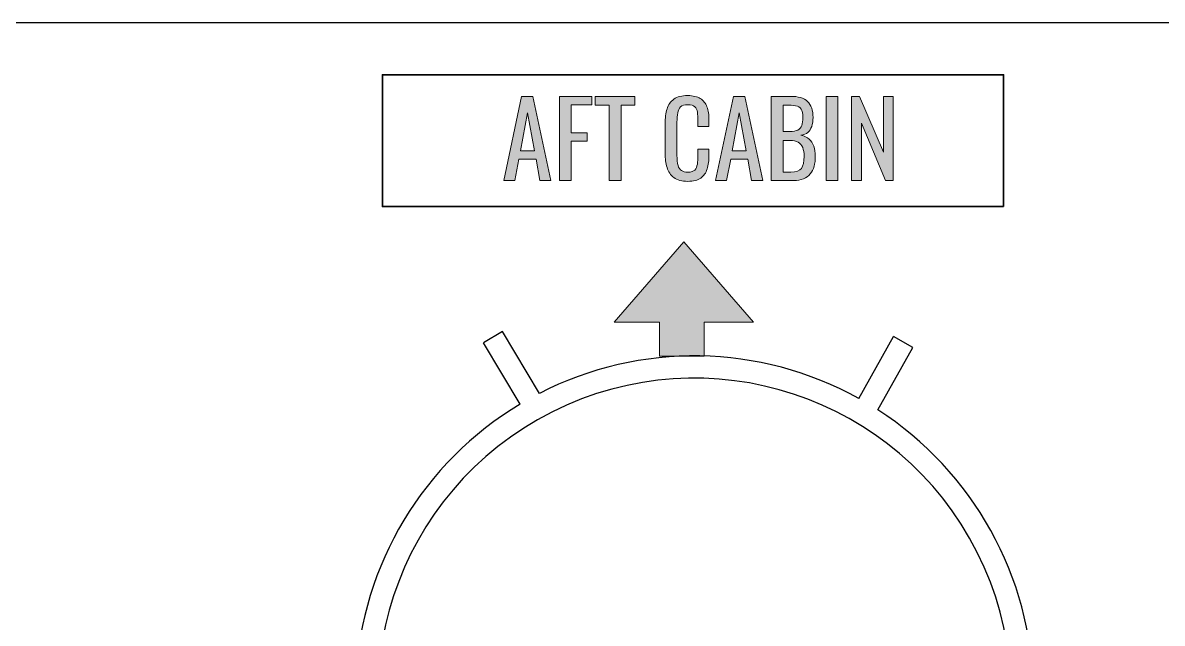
# Model space of a CAD drawing. Header units: inches. Extents: x 63 to 550, y 310 to 482.
# Drawn here: x 338.5 to 415.3, y 441 to 481.5 of the extents above; entities that cross this region are included whole.
import ezdxf

# ---------------------------------------------------------------- set-up
doc = ezdxf.new("R2010")
doc.units = ezdxf.units.IN
doc.header["$MEASUREMENT"] = 0
for name, color, linetype in [('Air Cond_Holes v2_0', 7, 'Continuous'), ('LINES', 7, 'Continuous'), ('TEXT', 7, 'Continuous')]:
    doc.layers.add(name, color=color, linetype=linetype)

# ---------------------------------------------------------------- blocks, each defined once
blk = doc.blocks.new('block 60')
at = {"color": 7, "lineweight": 25}
blk.add_open_spline([(393.389, 417.123), (403.92, 422.429), (408.155, 435.267), (402.85, 445.798), (397.544, 456.329), (384.705, 460.564), (374.175, 455.259), (363.644, 449.953), (359.408, 437.115), (364.714, 426.584), (366.628, 422.785), (369.634, 419.644), (373.345, 417.565)], degree=3, knots=[0, 0, 0, 0, 1, 1, 1, 2, 2, 2, 3, 3, 3, 4, 4, 4, 4], dxfattribs=at)
blk = doc.blocks.new('block 62')
at = {"color": 7, "lineweight": 25}
blk.add_open_spline([(406.625, 436.546), (406.506, 444.185), (402.578, 451.26), (396.156, 455.399)], degree=3, dxfattribs=at)
blk = doc.blocks.new('block 63')
at = {"color": 7, "lineweight": 25}
blk.add_open_spline([(394.869, 456.17), (388.202, 459.871), (380.128, 460.003), (373.343, 456.521)], degree=3, dxfattribs=at)
blk = doc.blocks.new('block 64')
at = {"color": 7, "lineweight": 25}
blk.add_open_spline([(372.032, 455.792), (365.5, 451.878), (361.347, 444.966), (360.957, 437.362)], degree=3, dxfattribs=at)
blk = doc.blocks.new('block 78')
at = {"color": 7, "lineweight": 25}
blk.add_lwpolyline([(394.128, 454.841), (394.139, 454.862)], dxfattribs=at)
blk = doc.blocks.new('block 79')
at = {"color": 7, "lineweight": 25}
blk.add_lwpolyline([(394.869, 456.17), (397.195, 460.342)], dxfattribs=at)
blk = doc.blocks.new('block 80')
at = {"color": 7, "lineweight": 25}
blk.add_lwpolyline([(395.412, 454.064), (395.425, 454.088)], dxfattribs=at)
blk = doc.blocks.new('block 81')
at = {"color": 7, "lineweight": 25}
blk.add_lwpolyline([(396.156, 455.399), (398.505, 459.612)], dxfattribs=at)
blk = doc.blocks.new('block 82')
at = {"color": 7, "lineweight": 25}
blk.add_lwpolyline([(398.505, 459.612), (397.195, 460.342)], dxfattribs=at)
blk = doc.blocks.new('block 83')
at = {"color": 7, "lineweight": 25}
blk.add_lwpolyline([(372.032, 455.792), (369.56, 459.928)], dxfattribs=at)
blk = doc.blocks.new('block 84')
at = {"color": 7, "lineweight": 25}
blk.add_lwpolyline([(373.343, 456.521), (370.848, 460.697)], dxfattribs=at)
blk = doc.blocks.new('block 85')
at = {"color": 7, "lineweight": 25}
blk.add_lwpolyline([(370.848, 460.697), (369.56, 459.928)], dxfattribs=at)
blk = doc.blocks.new('block 118')
at = {"layer": 'Air Cond_Holes v2_0', "color": 7, "lineweight": 25}
blk.add_lwpolyline([(550.25, 481.5), (62.75, 481.5)], dxfattribs=at)
blk = doc.blocks.new('block 179')
at = {"layer": 'LINES'}
h = blk.add_hatch(color=7, dxfattribs=at)
h.dxf.hatch_style = 2
h.paths.add_polyline_path([(387.76, 461.32), (384.43, 461.32), (384.43, 459.03), (381.43, 459.03), (381.43, 461.32), (378.37, 461.32), (383.07, 466.74)])
at = {"layer": 'LINES', "lineweight": 0}
blk.add_lwpolyline([(387.76, 461.32), (384.43, 461.32), (384.43, 459.03), (381.43, 459.03), (381.43, 461.32), (378.37, 461.32), (383.07, 466.74), (387.76, 461.32)], dxfattribs=at)
blk = doc.blocks.new('block 178')
at = {"layer": 'LINES'}
blk.add_blockref('block 179', (0, 0), dxfattribs=at)
blk = doc.blocks.new('block 223')
at = {"layer": 'TEXT'}
h = blk.add_hatch(color=7, dxfattribs=at)
h.dxf.hatch_style = 2
h.paths.add_polyline_path([(370.932, 470.872), (372.136, 476.542), (372.899, 476.542), (374.11, 470.872), (373.361, 470.872), (373.103, 472.3), (371.947, 472.3), (371.674, 470.872)])
h.paths.add_polyline_path([(372.052, 472.867), (372.997, 472.867), (372.521, 475.421)])
h = blk.add_hatch(color=7, dxfattribs=at)
h.dxf.hatch_style = 2
h.paths.add_polyline_path([(374.684, 470.872), (374.684, 476.542), (376.875, 476.542), (376.875, 475.975), (375.475, 475.975), (375.475, 474.084), (376.56, 474.084), (376.56, 473.524), (375.475, 473.524), (375.475, 470.872)])
h = blk.add_hatch(color=7, dxfattribs=at)
h.dxf.hatch_style = 2
h.paths.add_polyline_path([(378.044, 470.872), (378.044, 475.954), (377.085, 475.954), (377.085, 476.542), (379.766, 476.542), (379.766, 475.954), (378.835, 475.954), (378.835, 470.872)])
h = blk.add_hatch(color=7, dxfattribs=at)
h.dxf.hatch_style = 2
edge = h.paths.add_edge_path()
edge.add_spline(control_points=[(383.336, 470.809), (382.935, 470.809), (382.623, 470.893), (382.401, 471.061), (382.18, 471.229), (382.025, 471.455), (381.939, 471.74), (381.853, 472.024), (381.81, 472.342), (381.81, 472.691), (381.81, 472.691), (381.81, 474.693), (381.81, 474.693), (381.81, 475.076), (381.853, 475.41), (381.939, 475.695), (382.025, 475.979), (382.18, 476.2), (382.401, 476.356), (382.623, 476.512), (382.935, 476.591), (383.336, 476.591), (383.69, 476.591), (383.972, 476.525), (384.18, 476.395), (384.387, 476.264), (384.536, 476.077), (384.627, 475.834), (384.719, 475.592), (384.764, 475.3), (384.764, 474.959), (384.764, 474.959), (384.764, 474.512), (384.764, 474.512), (384.764, 474.512), (384.015, 474.512), (384.015, 474.512), (384.015, 474.512), (384.015, 474.911), (384.015, 474.911), (384.015, 475.121), (384.004, 475.306), (383.983, 475.467), (383.962, 475.628), (383.905, 475.753), (383.812, 475.842), (383.719, 475.93), (383.562, 475.975), (383.343, 475.975), (383.119, 475.975), (382.955, 475.927), (382.853, 475.831), (382.75, 475.735), (382.684, 475.6), (382.653, 475.425), (382.623, 475.25), (382.607, 475.046), (382.607, 474.812), (382.607, 474.812), (382.607, 472.565), (382.607, 472.565), (382.607, 472.281), (382.631, 472.056), (382.678, 471.89), (382.725, 471.725), (382.802, 471.606), (382.909, 471.537), (383.017, 471.467), (383.161, 471.432), (383.343, 471.432), (383.558, 471.432), (383.712, 471.479), (383.805, 471.575), (383.898, 471.671), (383.956, 471.803), (383.979, 471.971), (384.003, 472.139), (384.015, 472.334), (384.015, 472.559), (384.015, 472.559), (384.015, 472.979), (384.015, 472.979), (384.015, 472.979), (384.764, 472.979), (384.764, 472.979), (384.764, 472.979), (384.764, 472.559), (384.764, 472.559), (384.764, 472.213), (384.722, 471.909), (384.638, 471.645), (384.554, 471.381), (384.409, 471.176), (384.204, 471.029), (383.998, 470.882), (383.709, 470.809), (383.336, 470.809)], knot_values=[0, 0, 0, 0, 1, 1, 1, 2, 2, 2, 3, 3, 3, 4, 4, 4, 5, 5, 5, 6, 6, 6, 7, 7, 7, 8, 8, 8, 9, 9, 9, 10, 10, 10, 11, 11, 11, 12, 12, 12, 13, 13, 13, 14, 14, 14, 15, 15, 15, 16, 16, 16, 17, 17, 17, 18, 18, 18, 19, 19, 19, 20, 20, 20, 21, 21, 21, 22, 22, 22, 23, 23, 23, 24, 24, 24, 25, 25, 25, 26, 26, 26, 27, 27, 27, 28, 28, 28, 29, 29, 29, 30, 30, 30, 31, 31, 31, 32, 32, 32, 32], degree=3, periodic=0)
h = blk.add_hatch(color=7, dxfattribs=at)
h.dxf.hatch_style = 2
h.paths.add_polyline_path([(385.212, 470.872), (386.416, 476.542), (387.179, 476.542), (388.39, 470.872), (387.641, 470.872), (387.382, 472.3), (386.227, 472.3), (385.954, 470.872)])
h.paths.add_polyline_path([(386.332, 472.867), (387.277, 472.867), (386.801, 475.421)])
h = blk.add_hatch(color=7, dxfattribs=at)
h.dxf.hatch_style = 2
edge = h.paths.add_edge_path()
edge.add_spline(control_points=[(388.964, 470.872), (388.964, 470.872), (388.964, 476.542), (388.964, 476.542), (388.964, 476.542), (390.266, 476.542), (390.266, 476.542), (390.522, 476.542), (390.745, 476.514), (390.935, 476.458), (391.123, 476.401), (391.28, 476.315), (391.406, 476.199), (391.532, 476.082), (391.626, 475.934), (391.687, 475.754), (391.747, 475.574), (391.777, 475.363), (391.777, 475.121), (391.777, 474.887), (391.748, 474.686), (391.69, 474.515), (391.632, 474.345), (391.543, 474.21), (391.424, 474.113), (391.306, 474.015), (391.152, 473.952), (390.966, 473.923), (391.194, 473.872), (391.379, 473.785), (391.519, 473.661), (391.659, 473.538), (391.763, 473.379), (391.83, 473.185), (391.897, 472.991), (391.932, 472.759), (391.932, 472.489), (391.932, 472.246), (391.903, 472.024), (391.848, 471.824), (391.792, 471.623), (391.704, 471.453), (391.585, 471.312), (391.466, 471.172), (391.314, 471.064), (391.13, 470.987), (390.945, 470.91), (390.728, 470.872), (390.476, 470.872), (390.476, 470.872), (388.964, 470.872), (388.964, 470.872)], knot_values=[0, 0, 0, 0, 1, 1, 1, 2, 2, 2, 3, 3, 3, 4, 4, 4, 5, 5, 5, 6, 6, 6, 7, 7, 7, 8, 8, 8, 9, 9, 9, 10, 10, 10, 11, 11, 11, 12, 12, 12, 13, 13, 13, 14, 14, 14, 15, 15, 15, 16, 16, 16, 17, 17, 17, 17], degree=3, periodic=0)
edge = h.paths.add_edge_path()
edge.add_spline(control_points=[(389.755, 474.176), (389.755, 474.176), (390.224, 474.176), (390.224, 474.176), (390.447, 474.176), (390.623, 474.207), (390.749, 474.27), (390.875, 474.333), (390.963, 474.435), (391.015, 474.575), (391.066, 474.714), (391.092, 474.896), (391.092, 475.121), (391.092, 475.382), (391.052, 475.571), (390.973, 475.687), (390.894, 475.804), (390.77, 475.877), (390.602, 475.908), (390.434, 475.938), (390.214, 475.954), (389.943, 475.954), (389.943, 475.954), (389.755, 475.954), (389.755, 475.954), (389.755, 475.954), (389.755, 474.176), (389.755, 474.176)], knot_values=[0, 0, 0, 0, 1, 1, 1, 2, 2, 2, 3, 3, 3, 4, 4, 4, 5, 5, 5, 6, 6, 6, 7, 7, 7, 8, 8, 8, 9, 9, 9, 9], degree=3, periodic=0)
edge = h.paths.add_edge_path()
edge.add_spline(control_points=[(389.755, 471.438), (389.755, 471.438), (390.287, 471.438), (390.287, 471.438), (390.642, 471.438), (390.878, 471.521), (390.997, 471.687), (391.116, 471.853), (391.176, 472.12), (391.176, 472.489), (391.176, 472.727), (391.145, 472.926), (391.081, 473.087), (391.019, 473.248), (390.918, 473.369), (390.78, 473.451), (390.643, 473.533), (390.457, 473.574), (390.224, 473.574), (390.224, 473.574), (389.755, 473.574), (389.755, 473.574), (389.755, 473.574), (389.755, 471.438), (389.755, 471.438)], knot_values=[0, 0, 0, 0, 1, 1, 1, 2, 2, 2, 3, 3, 3, 4, 4, 4, 5, 5, 5, 6, 6, 6, 7, 7, 7, 8, 8, 8, 8], degree=3, periodic=0)
h = blk.add_hatch(color=7, dxfattribs=at)
h.dxf.hatch_style = 2
h.paths.add_polyline_path([(392.674, 470.872), (392.674, 476.542), (393.45, 476.542), (393.45, 470.872)])
h = blk.add_hatch(color=7, dxfattribs=at)
h.dxf.hatch_style = 2
h.paths.add_polyline_path([(394.367, 470.872), (394.367, 476.542), (394.906, 476.542), (396.517, 472.775), (396.517, 476.542), (397.175, 476.542), (397.175, 470.872), (396.671, 470.872), (395.039, 474.743), (395.039, 470.872)])
at = {"layer": 'TEXT', "lineweight": 0}
for points in [[(370.932, 470.872), (372.136, 476.542), (372.899, 476.542), (374.11, 470.872), (373.361, 470.872), (373.103, 472.3), (371.947, 472.3), (371.674, 470.872), (370.932, 470.872)], [(374.684, 470.872), (374.684, 476.542), (376.875, 476.542), (376.875, 475.975), (375.475, 475.975), (375.475, 474.084), (376.56, 474.084), (376.56, 473.524), (375.475, 473.524), (375.475, 470.872), (374.684, 470.872)], [(378.044, 470.872), (378.044, 475.954), (377.085, 475.954), (377.085, 476.542), (379.766, 476.542), (379.766, 475.954), (378.835, 475.954), (378.835, 470.872), (378.044, 470.872)], [(385.212, 470.872), (386.416, 476.542), (387.179, 476.542), (388.39, 470.872), (387.641, 470.872), (387.382, 472.3), (386.227, 472.3), (385.954, 470.872), (385.212, 470.872)], [(392.674, 470.872), (392.674, 476.542), (393.45, 476.542), (393.45, 470.872), (392.674, 470.872)], [(394.367, 470.872), (394.367, 476.542), (394.906, 476.542), (396.517, 472.775), (396.517, 476.542), (397.175, 476.542), (397.175, 470.872), (396.671, 470.872), (395.039, 474.743), (395.039, 470.872), (394.367, 470.872)], [(372.052, 472.867), (372.997, 472.867), (372.521, 475.421), (372.052, 472.867)], [(386.332, 472.867), (387.277, 472.867), (386.801, 475.421), (386.332, 472.867)]]:
    blk.add_lwpolyline(points, dxfattribs=at)
for points, knots in [([(383.336, 470.809), (382.935, 470.809), (382.623, 470.893), (382.401, 471.061), (382.18, 471.229), (382.025, 471.455), (381.939, 471.74), (381.853, 472.024), (381.81, 472.342), (381.81, 472.691), (381.81, 472.691), (381.81, 474.693), (381.81, 474.693), (381.81, 475.076), (381.853, 475.41), (381.939, 475.695), (382.025, 475.979), (382.18, 476.2), (382.401, 476.356), (382.623, 476.512), (382.935, 476.591), (383.336, 476.591), (383.69, 476.591), (383.972, 476.525), (384.18, 476.395), (384.387, 476.264), (384.536, 476.077), (384.627, 475.834), (384.719, 475.592), (384.764, 475.3), (384.764, 474.959), (384.764, 474.959), (384.764, 474.512), (384.764, 474.512), (384.764, 474.512), (384.015, 474.512), (384.015, 474.512), (384.015, 474.512), (384.015, 474.911), (384.015, 474.911), (384.015, 475.121), (384.004, 475.306), (383.983, 475.467), (383.962, 475.628), (383.905, 475.753), (383.812, 475.842), (383.719, 475.93), (383.562, 475.975), (383.343, 475.975), (383.119, 475.975), (382.955, 475.927), (382.853, 475.831), (382.75, 475.735), (382.684, 475.6), (382.653, 475.425), (382.623, 475.25), (382.607, 475.046), (382.607, 474.812), (382.607, 474.812), (382.607, 472.565), (382.607, 472.565), (382.607, 472.281), (382.631, 472.056), (382.678, 471.89), (382.725, 471.725), (382.802, 471.606), (382.909, 471.537), (383.017, 471.467), (383.161, 471.432), (383.343, 471.432), (383.558, 471.432), (383.712, 471.479), (383.805, 471.575), (383.898, 471.671), (383.956, 471.803), (383.979, 471.971), (384.003, 472.139), (384.015, 472.334), (384.015, 472.559), (384.015, 472.559), (384.015, 472.979), (384.015, 472.979), (384.015, 472.979), (384.764, 472.979), (384.764, 472.979), (384.764, 472.979), (384.764, 472.559), (384.764, 472.559), (384.764, 472.213), (384.722, 471.909), (384.638, 471.645), (384.554, 471.381), (384.409, 471.176), (384.204, 471.029), (383.998, 470.882), (383.709, 470.809), (383.336, 470.809)], [0, 0, 0, 0, 1, 1, 1, 2, 2, 2, 3, 3, 3, 4, 4, 4, 5, 5, 5, 6, 6, 6, 7, 7, 7, 8, 8, 8, 9, 9, 9, 10, 10, 10, 11, 11, 11, 12, 12, 12, 13, 13, 13, 14, 14, 14, 15, 15, 15, 16, 16, 16, 17, 17, 17, 18, 18, 18, 19, 19, 19, 20, 20, 20, 21, 21, 21, 22, 22, 22, 23, 23, 23, 24, 24, 24, 25, 25, 25, 26, 26, 26, 27, 27, 27, 28, 28, 28, 29, 29, 29, 30, 30, 30, 31, 31, 31, 32, 32, 32, 32]), ([(388.964, 470.872), (388.964, 470.872), (388.964, 476.542), (388.964, 476.542), (388.964, 476.542), (390.266, 476.542), (390.266, 476.542), (390.522, 476.542), (390.745, 476.514), (390.935, 476.458), (391.123, 476.401), (391.28, 476.315), (391.406, 476.199), (391.532, 476.082), (391.626, 475.934), (391.687, 475.754), (391.747, 475.574), (391.777, 475.363), (391.777, 475.121), (391.777, 474.887), (391.748, 474.686), (391.69, 474.515), (391.632, 474.345), (391.543, 474.21), (391.424, 474.113), (391.306, 474.015), (391.152, 473.952), (390.966, 473.923), (391.194, 473.872), (391.379, 473.785), (391.519, 473.661), (391.659, 473.538), (391.763, 473.379), (391.83, 473.185), (391.897, 472.991), (391.932, 472.759), (391.932, 472.489), (391.932, 472.246), (391.903, 472.024), (391.848, 471.824), (391.792, 471.623), (391.704, 471.453), (391.585, 471.312), (391.466, 471.172), (391.314, 471.064), (391.13, 470.987), (390.945, 470.91), (390.728, 470.872), (390.476, 470.872), (390.476, 470.872), (388.964, 470.872), (388.964, 470.872)], [0, 0, 0, 0, 1, 1, 1, 2, 2, 2, 3, 3, 3, 4, 4, 4, 5, 5, 5, 6, 6, 6, 7, 7, 7, 8, 8, 8, 9, 9, 9, 10, 10, 10, 11, 11, 11, 12, 12, 12, 13, 13, 13, 14, 14, 14, 15, 15, 15, 16, 16, 16, 17, 17, 17, 17]), ([(389.755, 474.176), (389.755, 474.176), (390.224, 474.176), (390.224, 474.176), (390.447, 474.176), (390.623, 474.207), (390.749, 474.27), (390.875, 474.333), (390.963, 474.435), (391.015, 474.575), (391.066, 474.714), (391.092, 474.896), (391.092, 475.121), (391.092, 475.382), (391.052, 475.571), (390.973, 475.687), (390.894, 475.804), (390.77, 475.877), (390.602, 475.908), (390.434, 475.938), (390.214, 475.954), (389.943, 475.954), (389.943, 475.954), (389.755, 475.954), (389.755, 475.954), (389.755, 475.954), (389.755, 474.176), (389.755, 474.176)], [0, 0, 0, 0, 1, 1, 1, 2, 2, 2, 3, 3, 3, 4, 4, 4, 5, 5, 5, 6, 6, 6, 7, 7, 7, 8, 8, 8, 9, 9, 9, 9]), ([(389.755, 471.438), (389.755, 471.438), (390.287, 471.438), (390.287, 471.438), (390.642, 471.438), (390.878, 471.521), (390.997, 471.687), (391.116, 471.853), (391.176, 472.12), (391.176, 472.489), (391.176, 472.727), (391.145, 472.926), (391.081, 473.087), (391.019, 473.248), (390.918, 473.369), (390.78, 473.451), (390.643, 473.533), (390.457, 473.574), (390.224, 473.574), (390.224, 473.574), (389.755, 473.574), (389.755, 473.574), (389.755, 473.574), (389.755, 471.438), (389.755, 471.438)], [0, 0, 0, 0, 1, 1, 1, 2, 2, 2, 3, 3, 3, 4, 4, 4, 5, 5, 5, 6, 6, 6, 7, 7, 7, 8, 8, 8, 8])]:
    blk.add_open_spline(points, degree=3, knots=knots, dxfattribs=at)

msp = doc.modelspace()

# ---------------------------------------------------------------- linework, layer by layer
at = {"layer": 'LINES', "color": 7, "lineweight": 35}
msp.add_lwpolyline([(404.628, 469.106), (362.753, 469.106), (362.753, 478), (404.628, 478), (404.628, 469.106)], dxfattribs=at)

# ---------------------------------------------------------------- block references
for name in ['block 60', 'block 85', 'block 84', 'block 79', 'block 82', 'block 83', 'block 63', 'block 81', 'block 64', 'block 78', 'block 62', 'block 80']:
    msp.add_blockref(name, (0, 0))
at = {"layer": 'Air Cond_Holes v2_0'}
msp.add_blockref('block 118', (0, 0), dxfattribs=at)
at = {"layer": 'LINES'}
msp.add_blockref('block 178', (0, 0), dxfattribs=at)
at = {"layer": 'TEXT'}
msp.add_blockref('block 223', (0, 0), dxfattribs=at)

doc.saveas('drawing.dxf')
